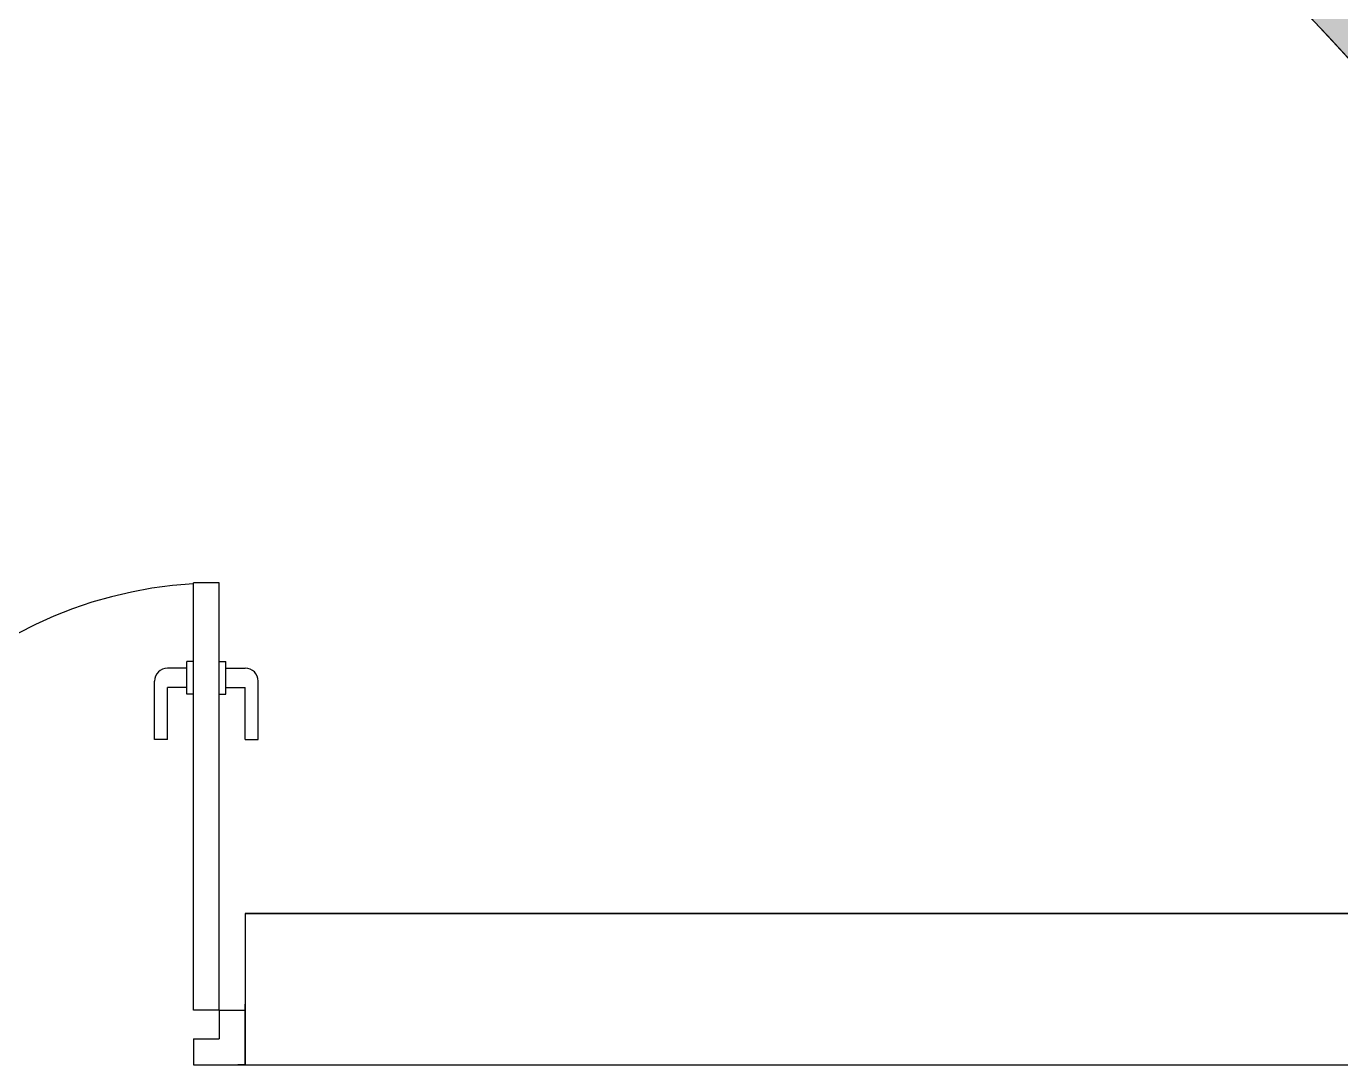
# Model space of a CAD drawing. Header units: inches. Extents: x 478327 to 492265, y -26791 to -22136.
# Drawn here: x 480930.6 to 481028.5, y -23195.1 to -23117.8 of the extents above; entities that cross this region are included whole.
import ezdxf

# ---------------------------------------------------------------- set-up
doc = ezdxf.new("R2010")
doc.units = ezdxf.units.IN
doc.header["$MEASUREMENT"] = 0
doc.linetypes.add('DASHED', pattern=[0.75, 0.5, -0.25])
for name, color, linetype in [('GLAZING', 4, 'Continuous'), ('Grass', 90, 'Continuous'), ('I-WALL-FULL', 5, 'Continuous'), ('I-WALL-IN', 3, 'Continuous')]:
    doc.layers.add(name, color=color, linetype=linetype)

msp = doc.modelspace()

# ---------------------------------------------------------------- hatches: boundary and pattern name
at = {"layer": 'Grass'}
h = msp.add_hatch(dxfattribs=at)
h.set_pattern_fill('AR-SAND', color=256, scale=1.5)
h.set_pattern_definition([(37.49999999999999, (-250199.6223462404, 13377.25736955298), (-0.09449003716441223, 2.890235653519738), [0, -2.28, 0, -2.55, 0, -2.4375]), (7.499999999999999, (-250199.6223462404, 13377.25736955298), (2.654665057901591, 4.233219097844611), [0, -1.23, 0, -2.055, 0, -0.7874999999999999]), (327.5, (-250201.4673462405, 13377.25736955298), (4.671212792627243, 0.008488580305447413), [0, -0.75, 0, -2.7, 0, -3.525]), (317.5, (-250201.4673462405, 13377.25736955298), (4.50918990685844, 1.316513347401374), [0, -0.375, 0, -1.77, 0, -2.025])])
edge = h.paths.add_edge_path()
edge.add_arc((480717.1827165507, -23405.77812472793), 464.8885633487714, 129.5789181852779, 151.4911101854538, ccw=False)
edge.add_line((480420.9834134408, -23047.46632033168), (480447.7433118582, -23079.83772494576))
edge.add_arc((480717.1827165498, -23405.77812472712), 422.8885633476546, 129.5789181852575, 148.3520474246445)
edge.add_line((480357.1827165517, -23183.88910514393), (480308.6651142155, -23183.88908733585))
edge = h.paths.add_edge_path()
edge.add_arc((480717.1829795838, -23405.77812472763), 464.8885633485761, 28.50888981451696, 50.42108181469284)
edge.add_line((481013.3822826938, -23047.46632033168), (480986.6223842764, -23079.83772494576))
edge.add_arc((480717.1829795846, -23405.77812472677), 422.8885633474225, 31.64795257531938, 50.421081814706326, ccw=False)
edge.add_line((481077.1829795827, -23183.88910514393), (481125.7005819189, -23183.88908733585))

# ---------------------------------------------------------------- linework, layer by layer
for p, q in [((480943.0764677415, -23191.08950375271, 6.930000000000007), (480943.0764677415, -23159.26807518806, 6.930000000000007)), ((480945.0050391814, -23191.08950375271, 6.930000000000007), (480945.0050391814, -23159.26807518806, 6.930000000000007)), ((480942.5943248823, -23165.6110039074, 6.930000000000007), (480941.1478963027, -23165.6110039074, 6.930000000000007)), ((480942.5943248823, -23167.5395753355, 6.930000000000007), (480942.5943248823, -23165.12886105083, 6.930000000000007)), ((480943.0764677415, -23165.12886105083, 6.930000000000007), (480942.5943248823, -23165.12886105083, 6.930000000000007)), ((480945.0050391814, -23165.12886105083, 6.930000000000007), (480945.4871820408, -23165.12886105083, 6.930000000000007)), ((480945.4871820408, -23167.5395753355, 6.930000000000007), (480945.4871820408, -23165.12886105083, 6.930000000000007)), ((480945.4871820408, -23165.6110039074, 6.930000000000007), (480946.9336106202, -23165.6110039074, 6.930000000000007)), ((480940.1836105828, -23170.91457533511, 6.930000000000007), (480940.1836105828, -23166.57528962174, 6.930000000000007)), ((480947.89789634, -23170.91457533511, 6.930000000000007), (480947.89789634, -23166.57528962174, 6.930000000000007)), ((480941.1478963027, -23170.91457533511, 6.930000000000007), (480941.1478963027, -23167.05743247891, 6.930000000000007)), ((480942.5943248823, -23167.05743247891, 6.930000000000007), (480941.1478963027, -23167.05743247891, 6.930000000000007)), ((480943.0764677415, -23167.5395753355, 6.930000000000007), (480942.5943248823, -23167.5395753355, 6.930000000000007)), ((480945.0050391814, -23167.5395753355, 6.930000000000007), (480945.4871820408, -23167.5395753355, 6.930000000000007)), ((480945.4871820408, -23167.05743247891, 6.930000000000007), (480946.9336106202, -23167.05743247891, 6.930000000000007)), ((480946.9336106202, -23170.91457533511, 6.930000000000007), (480946.9336106202, -23167.05743247891, 6.930000000000007)), ((480941.1478963027, -23170.91457533511, 6.930000000000007), (480940.1836105828, -23170.91457533511, 6.930000000000007)), ((480946.9336106202, -23170.91457533511, 6.930000000000007), (480947.89789634, -23170.91457533511, 6.930000000000007)), ((480946.9336106201, -23183.88932160705, 6.930000000000007), (480946.9336106202, -23195.139503752, 6.930000000000007)), ((481125.7004817734, -23183.8893872227, 6.930000000000007), (480946.9336106202, -23183.88932160762, 6.930000000000007)), ((480946.9336106202, -23183.88945979022, 4.551985711909146), (481450.5707846166, -23183.88945979023, 6.930000000000007)), ((480945.0050391814, -23191.08950375271, 6.930000000000007), (480943.0764677415, -23191.08950375271, 6.930000000000007)), ((480945.0050391814, -23191.08950375271, 6.930000000000007), (480946.9336106202, -23191.08950375271, 6.930000000000007)), ((480945.0050391814, -23191.08950375271, 6.930000000000007), (480945.0050391814, -23193.21093232391, 6.930000000000007)), ((480945.0050391814, -23191.08950375271, 6.930000000000007), (480945.0050391814, -23193.21093232391, 6.930000000000007)), ((480943.0764677415, -23193.21093232391, 6.930000000000007), (480945.0050391814, -23193.21093232391, 6.930000000000007)), ((480943.0764677415, -23193.21093232391, 6.930000000000007), (480943.0764677415, -23195.14007429282, 6.930000000000007)), ((480943.0764677415, -23195.139503752, 6.930000000000007), (480946.9336106202, -23195.139503752, 6.930000000000007)), ((480946.9336106202, -23195.139503752, 6.930000000000007), (480946.393610617, -23195.139503752, 6.930000000000007)), ((480946.9337138309, -23195.13946481937, 6.930000000000007), (481450.5692725944, -23195.13945979023, 6.930000000000007))]:
    msp.add_line(p, q)
at = {"elevation": 6.930000000000007}
msp.add_lwpolyline([(481125.7005819189, -23183.88908733585, 0.09590237550287603), (481013.3822826938, -23047.46632033168), (480986.6223842764, -23079.83772494576, -0.08209692858393211), (481077.1829795827, -23183.88910514393)], format="xyb", close=True, dxfattribs=at)
msp.add_lwpolyline([(480945.0050391814, -23159.26807518806), (480943.0764677415, -23159.26807518806)], dxfattribs=at)
for centre, radius, start, end in [((480717.1827165517, -23405.77812472863, 6.930000000000007), 464.8885633500545, 28.50884775522829, 123.6525355634819), ((480717.1827165517, -23405.77812472863, 6.930000000000007), 422.8885633500545, 31.64795257430476, 148.3520474256952), ((480941.1478963027, -23166.57528962174, 6.930000000000007), 0.9642857196740806, 90, 180), ((480946.9336106202, -23166.57528962174, 6.930000000000007), 0.9642857196740806, 0, 90)]:
    msp.add_arc(centre, radius, start, end)
at = {"linetype": 'DASHED', "ltscale": 50}
msp.add_arc((480945.0050391814, -23191.08950375271, 6.930000000000007), 31.82142874986208, 93.47460081655932, 180, dxfattribs=at)
at = {"layer": 'GLAZING'}
msp.add_line((480943.0764677415, -23195.139503752, 6.930000000000007), (480943.0764677415, -23195.14007429282, 6.930000000000007), dxfattribs=at)
at = {"layer": 'I-WALL-FULL'}
for p, q in [((481185.0286886278, -23183.88940899789, 6.930000000000007), (480946.9336106202, -23183.88932160705, 6.930000000000007)), ((481313.9541439057, -23183.88945811513, 6.930000000000007), (480946.9336106202, -23183.88932269945, 6.930000000000007)), ((480946.9337138309, -23195.13946481937, 6.930000000000007), (481580.3757039312, -23195.13946481937, 6.930000000000007))]:
    msp.add_line(p, q, dxfattribs=at)
at = {"layer": 'I-WALL-IN'}
msp.add_line((480946.9337138309, -23195.13950380276, 6.930000000000007), (480946.9337138309, -23190.63945431489, 6.930000000000007), dxfattribs=at)

doc.saveas('drawing.dxf')
